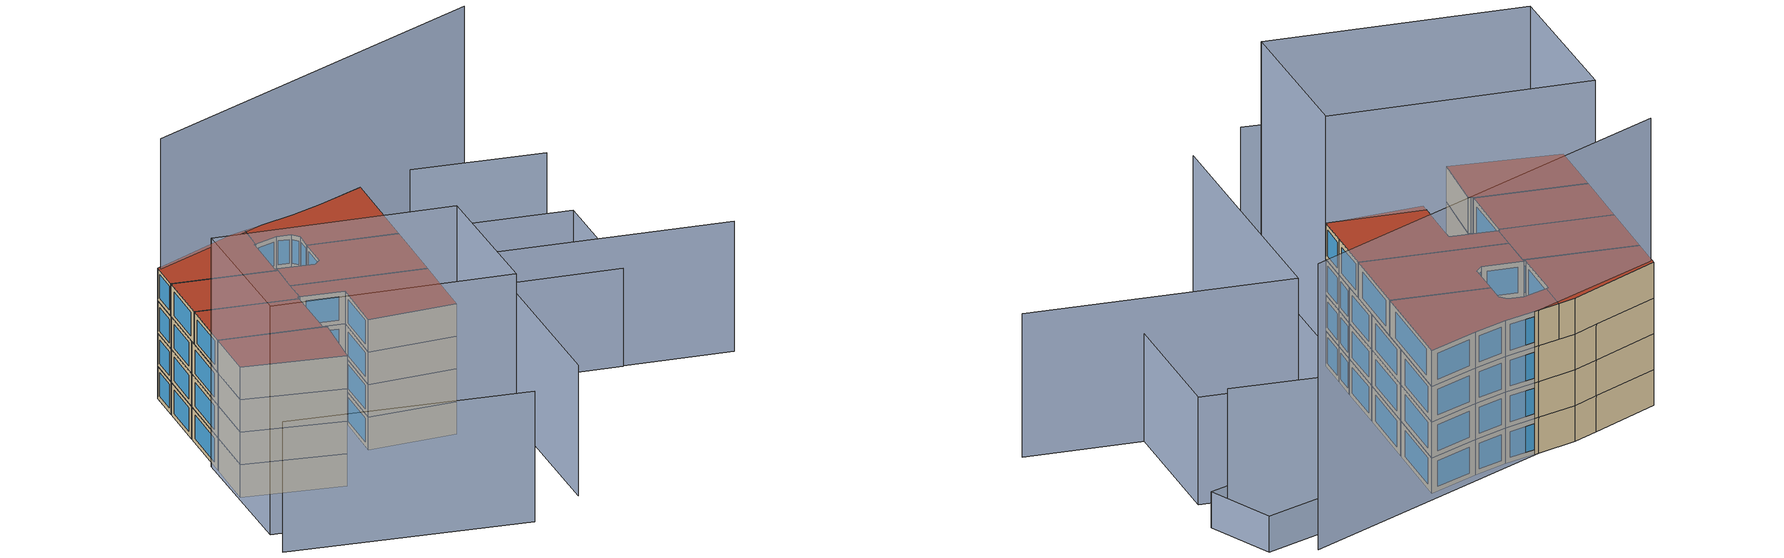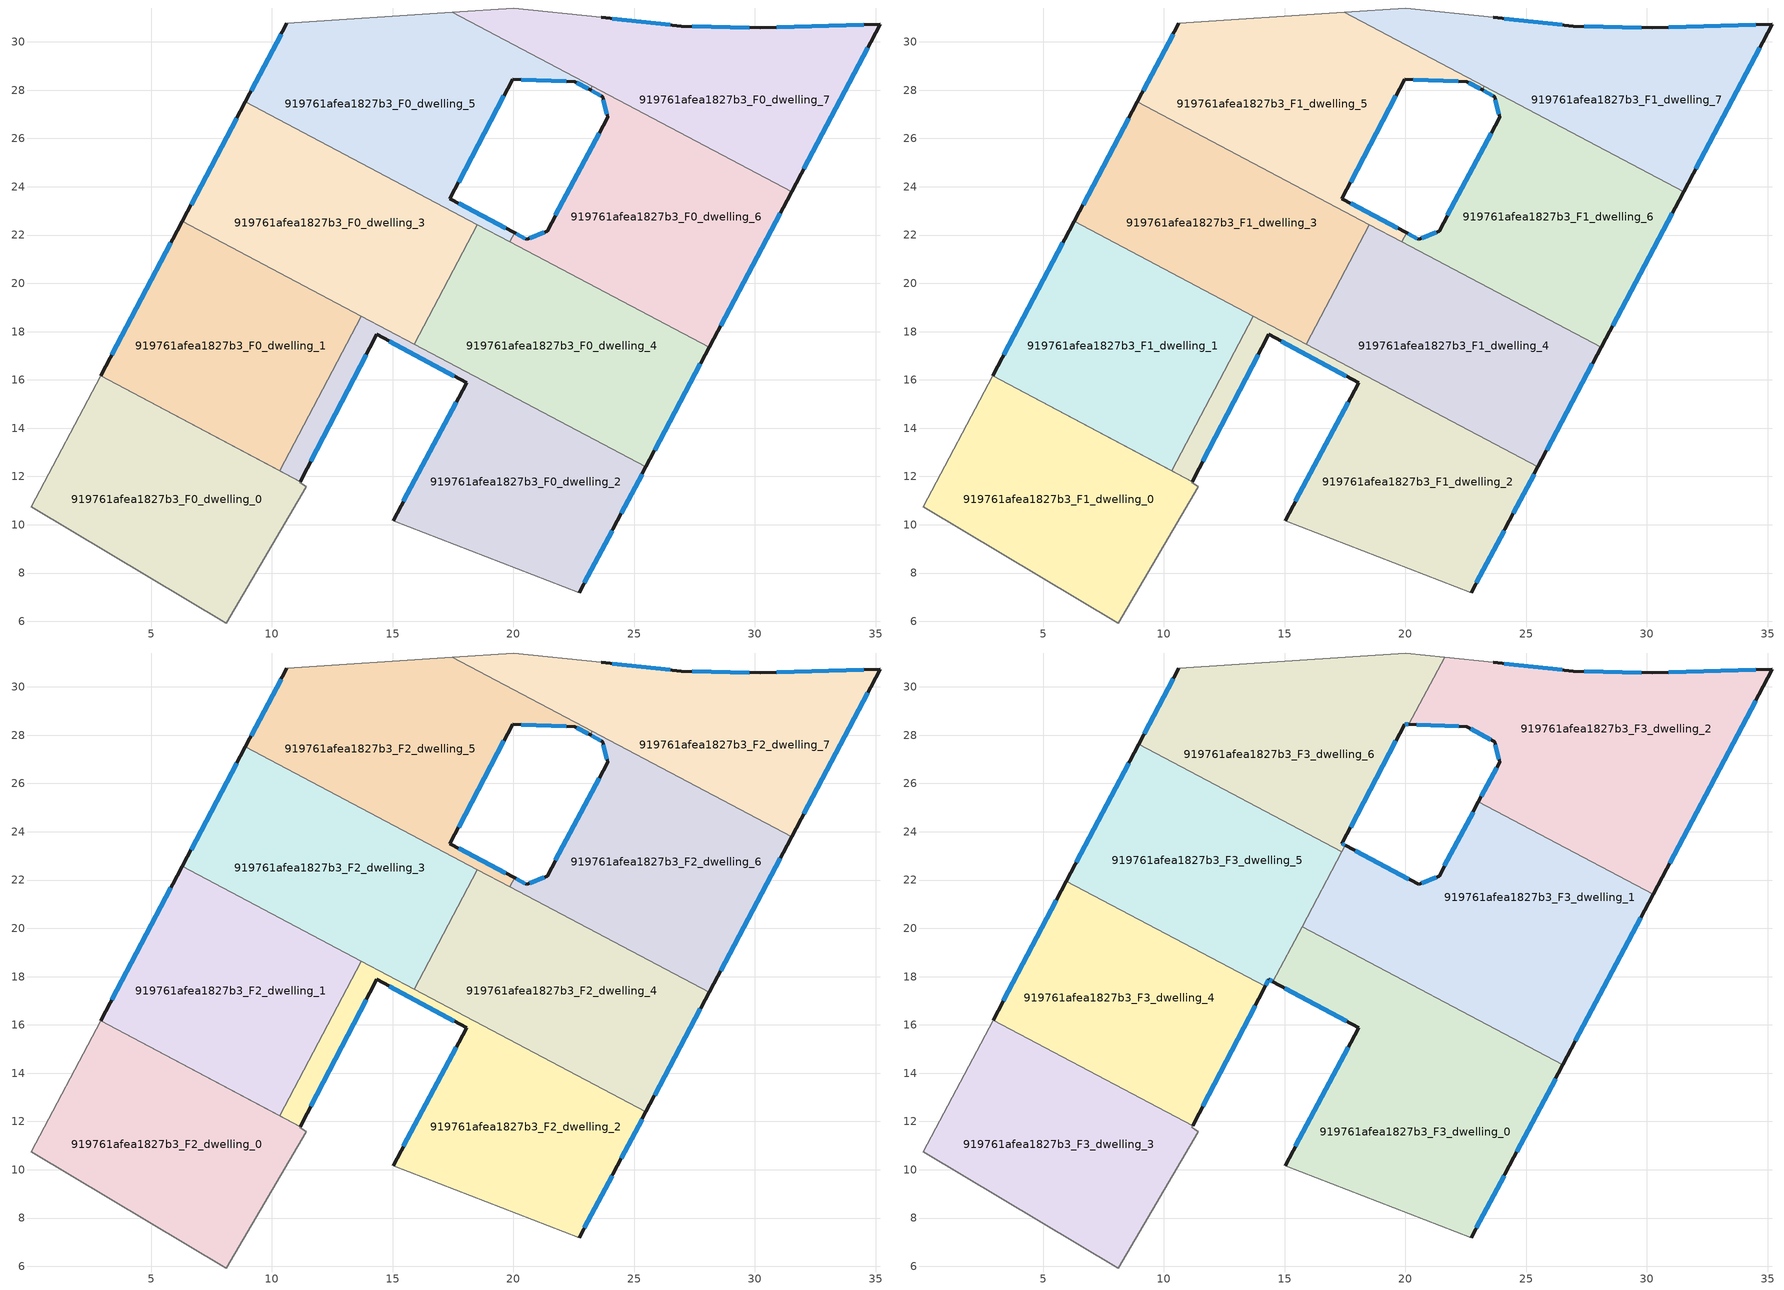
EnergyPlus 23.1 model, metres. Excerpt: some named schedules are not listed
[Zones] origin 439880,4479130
919761afea1827b3_F0_dwelling_0
 floor ground (EU_floor_Construction): 11.16,11.79 11.15,11.76 11.43,11.57 8.11,5.93 0.03,10.74 2.9,16.16 z0
 wall adiabatic (EU_wall_Construction): 2.9,16.16 0.03,10.74 8.11,5.93 11.43,11.57 11.15,11.76 11.16,11.79 2.9,16.16 z0:3
919761afea1827b3_F0_dwelling_1
 floor ground (EU_floor_Construction): 13.7,18.64 10.31,12.24 2.9,16.16 6.28,22.57 z0
 wall outside (EU_wall_Construction): 6.28,22.57 2.9,16.16 z0:3
 wall to 919761afea1827b3_F0_dwelling_2 (EU_wall_Construction): 10.31,12.24 13.7,18.64 z0:3
 wall adiabatic (EU_wall_Construction): 2.9,16.16 10.31,12.24 z0:3
 wall to 919761afea1827b3_F0_dwelling_3 (EU_wall_Construction): 13.7,18.64 6.28,22.57 z0:3
 window (EU_Window_Construction): 5.81,21.68 3.37,17.05 z0.42:2.58
919761afea1827b3_F0_dwelling_2
 floor ground (EU_floor_Construction): 25.49,12.4 24.3,10.17 22.72,7.19 15.02,10.17 18.06,15.88 14.34,17.88 11.16,11.79 10.31,12.24 13.7,18.64 z0
 wall outside (EU_wall_Construction): 11.16,11.79 14.34,17.88 18.06,15.88 15.02,10.17 / 22.72,7.19 24.3,10.17 25.49,12.4 z0:3
 wall adiabatic (EU_wall_Construction): 10.31,12.24 11.16,11.79 / 15.02,10.17 22.72,7.19 z0:3
 wall to 919761afea1827b3_F0_dwelling_4 (EU_wall_Construction): 25.49,12.4 15.89,17.49 z0:3
 wall to 919761afea1827b3_F0_dwelling_3 (EU_wall_Construction): 15.89,17.49 13.7,18.64 z0:3
 window (EU_Window_Construction): 11.61,12.63 13.9,17.04 / 24.47,10.48 25.32,12.09 / 22.94,7.6 24.09,9.75 / 17.64,15.08 15.44,10.96 / 14.86,17.6 17.54,16.15 z0.42:2.58
919761afea1827b3_F0_dwelling_3
 floor ground (EU_floor_Construction): 18.5,22.43 15.89,17.49 6.28,22.57 8.9,27.51 z0
 wall outside (EU_wall_Construction): 8.9,27.51 6.28,22.57 z0:3
 wall to 919761afea1827b3_F0_dwelling_4 (EU_wall_Construction): 15.89,17.49 18.5,22.43 z0:3
 wall to 919761afea1827b3_F0_dwelling_5 (EU_wall_Construction): 18.5,22.43 8.9,27.51 z0:3
 window (EU_Window_Construction): 8.53,26.83 6.65,23.25 z0.42:2.58
919761afea1827b3_F0_dwelling_4
 floor ground (EU_floor_Construction): 28.11,17.34 25.49,12.4 15.89,17.49 18.5,22.43 z0
 wall outside (EU_wall_Construction): 25.49,12.4 28.11,17.34 z0:3
 wall to 919761afea1827b3_F0_dwelling_6 (EU_wall_Construction): 28.11,17.34 19.85,21.72 z0:3
 wall to 919761afea1827b3_F0_dwelling_5 (EU_wall_Construction): 19.85,21.71 18.5,22.43 z0:3
 window (EU_Window_Construction): 25.85,13.09 27.74,16.66 z0.42:2.58
919761afea1827b3_F0_dwelling_5
 floor ground (EU_floor_Construction): 22.53,28.35 19.97,28.45 17.37,23.51 20.05,22.09 19.85,21.71 8.9,27.51 10.62,30.77 17.47,31.23 23.26,28.16 23.18,28.01 z0
 wall outside (EU_wall_Construction): 23.18,28.01 22.53,28.35 / 20.05,22.09 17.37,23.51 19.97,28.45 22.53,28.35 / 10.62,30.77 8.9,27.51 z0:3
 wall adiabatic (EU_wall_Construction): 17.47,31.23 10.62,30.77 z0:3
 wall to 919761afea1827b3_F0_dwelling_6 (EU_wall_Construction): 23.18,28.01 23.26,28.16 / 19.85,21.71 20.05,22.09 z0:3
 wall to 919761afea1827b3_F0_dwelling_7 (EU_wall_Construction): 23.26,28.16 17.47,31.23 z0:3
 window (EU_Window_Construction): 23.09,28.05 22.62,28.3 / 20.32,28.44 22.18,28.36 / 17.73,24.19 19.61,27.76 / 19.67,22.29 17.74,23.31 / 10.38,30.32 9.14,27.96 z0.42:2.58
919761afea1827b3_F0_dwelling_6
 floor ground (EU_floor_Construction): 31.52,23.79 28.11,17.34 19.85,21.71 20.05,22.09 20.56,21.82 21.39,22.17 23.9,26.88 23.69,27.73 23.18,28.01 23.26,28.16 z0
 wall outside (EU_wall_Construction): 23.69,27.73 23.9,26.88 21.39,22.17 20.56,21.82 20.05,22.09 / 23.69,27.73 23.18,28.01 / 28.11,17.34 31.52,23.79 z0:3
 wall to 919761afea1827b3_F0_dwelling_7 (EU_wall_Construction): 31.52,23.79 23.26,28.16 z0:3
 window (EU_Window_Construction): 20.49,21.85 20.12,22.05 / 21.28,22.12 20.67,21.87 / 23.55,26.22 21.74,22.82 / 23.72,27.61 23.87,26.99 / 23.62,27.77 23.25,27.97 / 28.58,18.24 31.04,22.9 z0.42:2.58
919761afea1827b3_F0_dwelling_7
 floor ground (EU_floor_Construction): 35.19,30.72 31.52,23.79 17.47,31.23 20.02,31.4 23.64,31.02 26.95,30.65 30.23,30.58 z0
 wall outside (EU_wall_Construction): 31.52,23.79 35.19,30.72 30.23,30.58 26.95,30.65 23.64,31.02 z0:3
 wall adiabatic (EU_wall_Construction): 23.64,31.02 20.02,31.4 17.47,31.23 z0:3
 window (EU_Window_Construction): 34.5,30.7 30.91,30.6 / 32.03,24.75 34.68,29.76 / 26.49,30.7 24.1,30.97 / 29.77,30.59 27.41,30.64 z0.42:2.58
919761afea1827b3_F1_dwelling_0
 floor to 919761afea1827b3_F0_dwelling_0 (EU_floor_Construction): 11.16,11.79 11.15,11.76 11.43,11.57 8.11,5.93 0.03,10.74 2.9,16.16 z3
 wall adiabatic (EU_wall_Construction): 2.9,16.16 0.03,10.74 8.11,5.93 11.43,11.57 11.15,11.76 11.16,11.79 2.9,16.16 z3:6
919761afea1827b3_F1_dwelling_1
 floor to 919761afea1827b3_F0_dwelling_1 (EU_floor_Construction): 13.7,18.64 10.31,12.24 2.9,16.16 6.28,22.57 z3
 wall outside (EU_wall_Construction): 6.28,22.57 2.9,16.16 z3:6
 wall to 919761afea1827b3_F1_dwelling_2 (EU_wall_Construction): 10.31,12.24 13.7,18.64 z3:6
 wall adiabatic (EU_wall_Construction): 2.9,16.16 10.31,12.24 z3:6
 wall to 919761afea1827b3_F1_dwelling_3 (EU_wall_Construction): 13.7,18.64 6.28,22.57 z3:6
 window (EU_Window_Construction): 5.81,21.68 3.37,17.05 z3.42:5.58
919761afea1827b3_F1_dwelling_2
 floor to 919761afea1827b3_F0_dwelling_2 (EU_floor_Construction): 25.49,12.4 24.3,10.17 22.72,7.19 15.02,10.17 18.06,15.88 14.34,17.88 11.16,11.79 10.31,12.24 13.7,18.64 z3
 wall outside (EU_wall_Construction): 11.16,11.79 14.34,17.88 18.06,15.88 15.02,10.17 / 22.72,7.19 24.3,10.17 25.49,12.4 z3:6
 wall adiabatic (EU_wall_Construction): 10.31,12.24 11.16,11.79 / 15.02,10.17 22.72,7.19 z3:6
 wall to 919761afea1827b3_F1_dwelling_4 (EU_wall_Construction): 25.49,12.4 15.89,17.49 z3:6
 wall to 919761afea1827b3_F1_dwelling_3 (EU_wall_Construction): 15.89,17.49 13.7,18.64 z3:6
 window (EU_Window_Construction): 11.61,12.63 13.9,17.04 / 24.47,10.48 25.32,12.09 / 22.94,7.6 24.09,9.75 / 17.64,15.08 15.44,10.96 / 14.86,17.6 17.54,16.15 z3.42:5.58
919761afea1827b3_F1_dwelling_3
 floor to 919761afea1827b3_F0_dwelling_3 (EU_floor_Construction): 18.5,22.43 15.89,17.49 6.28,22.57 8.9,27.51 z3
 wall outside (EU_wall_Construction): 8.9,27.51 6.28,22.57 z3:6
 wall to 919761afea1827b3_F1_dwelling_4 (EU_wall_Construction): 15.89,17.49 18.5,22.43 z3:6
 wall to 919761afea1827b3_F1_dwelling_5 (EU_wall_Construction): 18.5,22.43 8.9,27.51 z3:6
 window (EU_Window_Construction): 8.53,26.83 6.65,23.25 z3.42:5.58
919761afea1827b3_F1_dwelling_4
 floor to 919761afea1827b3_F0_dwelling_4 (EU_floor_Construction): 28.11,17.34 25.49,12.4 15.89,17.49 18.5,22.43 z3
 wall outside (EU_wall_Construction): 25.49,12.4 28.11,17.34 z3:6
 wall to 919761afea1827b3_F1_dwelling_6 (EU_wall_Construction): 28.11,17.34 19.85,21.72 z3:6
 wall to 919761afea1827b3_F1_dwelling_5 (EU_wall_Construction): 19.85,21.71 18.5,22.43 z3:6
 window (EU_Window_Construction): 25.85,13.09 27.74,16.66 z3.42:5.58
919761afea1827b3_F1_dwelling_5
 floor to 919761afea1827b3_F0_dwelling_5 (EU_floor_Construction): 22.53,28.35 19.97,28.45 17.37,23.51 20.05,22.09 19.85,21.71 8.9,27.51 10.62,30.77 17.47,31.23 23.26,28.16 23.18,28.01 z3
 wall outside (EU_wall_Construction): 23.18,28.01 22.53,28.35 / 20.05,22.09 17.37,23.51 19.97,28.45 22.53,28.35 / 10.62,30.77 8.9,27.51 z3:6
 wall adiabatic (EU_wall_Construction): 17.47,31.23 10.62,30.77 z3:6
 wall to 919761afea1827b3_F1_dwelling_6 (EU_wall_Construction): 23.18,28.01 23.26,28.16 / 19.85,21.71 20.05,22.09 z3:6
 wall to 919761afea1827b3_F1_dwelling_7 (EU_wall_Construction): 23.26,28.16 17.47,31.23 z3:6
 window (EU_Window_Construction): 23.09,28.05 22.62,28.3 / 20.32,28.44 22.18,28.36 / 17.73,24.19 19.61,27.76 / 19.67,22.29 17.74,23.31 / 10.38,30.32 9.14,27.96 z3.42:5.58
919761afea1827b3_F1_dwelling_6
 floor to 919761afea1827b3_F0_dwelling_6 (EU_floor_Construction): 31.52,23.79 28.11,17.34 19.85,21.71 20.05,22.09 20.56,21.82 21.39,22.17 23.9,26.88 23.69,27.73 23.18,28.01 23.26,28.16 z3
 wall outside (EU_wall_Construction): 23.69,27.73 23.9,26.88 21.39,22.17 20.56,21.82 20.05,22.09 / 23.69,27.73 23.18,28.01 / 28.11,17.34 31.52,23.79 z3:6
 wall to 919761afea1827b3_F1_dwelling_7 (EU_wall_Construction): 31.52,23.79 23.26,28.16 z3:6
 window (EU_Window_Construction): 20.49,21.85 20.12,22.05 / 21.28,22.12 20.67,21.87 / 23.55,26.22 21.74,22.82 / 23.72,27.61 23.87,26.99 / 23.62,27.77 23.25,27.97 / 28.58,18.24 31.04,22.9 z3.42:5.58
919761afea1827b3_F1_dwelling_7
 floor to 919761afea1827b3_F0_dwelling_7 (EU_floor_Construction): 35.19,30.72 31.52,23.79 17.47,31.23 20.02,31.4 23.64,31.02 26.95,30.65 30.23,30.58 z3
 wall outside (EU_wall_Construction): 31.52,23.79 35.19,30.72 30.23,30.58 26.95,30.65 23.64,31.02 z3:6
 wall adiabatic (EU_wall_Construction): 23.64,31.02 20.02,31.4 17.47,31.23 z3:6
 window (EU_Window_Construction): 34.5,30.7 30.91,30.6 / 32.03,24.75 34.68,29.76 / 26.49,30.7 24.1,30.97 / 29.77,30.59 27.41,30.64 z3.42:5.58
919761afea1827b3_F2_dwelling_0
 floor to 919761afea1827b3_F1_dwelling_0 (EU_floor_Construction): 11.16,11.79 11.15,11.76 11.43,11.57 8.11,5.93 0.03,10.74 2.9,16.16 z6
 wall adiabatic (EU_wall_Construction): 2.9,16.16 0.03,10.74 8.11,5.93 11.43,11.57 11.15,11.76 11.16,11.79 2.9,16.16 z6:9
919761afea1827b3_F2_dwelling_1
 floor to 919761afea1827b3_F1_dwelling_1 (EU_floor_Construction): 13.7,18.64 10.31,12.24 2.9,16.16 6.28,22.57 z6
 wall outside (EU_wall_Construction): 6.28,22.57 2.9,16.16 z6:9
 wall to 919761afea1827b3_F2_dwelling_2 (EU_wall_Construction): 10.31,12.24 13.7,18.64 z6:9
 wall adiabatic (EU_wall_Construction): 2.9,16.16 10.31,12.24 z6:9
 wall to 919761afea1827b3_F2_dwelling_3 (EU_wall_Construction): 13.7,18.64 6.28,22.57 z6:9
 window (EU_Window_Construction): 5.81,21.68 3.37,17.05 z6.42:8.58
919761afea1827b3_F2_dwelling_2
 floor to 919761afea1827b3_F1_dwelling_2 (EU_floor_Construction): 25.49,12.4 24.3,10.17 22.72,7.19 15.02,10.17 18.06,15.88 14.34,17.88 11.16,11.79 10.31,12.24 13.7,18.64 z6
 wall outside (EU_wall_Construction): 11.16,11.79 14.34,17.88 18.06,15.88 15.02,10.17 / 22.72,7.19 24.3,10.17 25.49,12.4 z6:9
 wall adiabatic (EU_wall_Construction): 10.31,12.24 11.16,11.79 / 15.02,10.17 22.72,7.19 z6:9
 wall to 919761afea1827b3_F2_dwelling_4 (EU_wall_Construction): 25.49,12.4 15.89,17.49 z6:9
 wall to 919761afea1827b3_F2_dwelling_3 (EU_wall_Construction): 15.89,17.49 13.7,18.64 z6:9
 window (EU_Window_Construction): 11.61,12.63 13.9,17.04 / 24.47,10.48 25.32,12.09 / 22.94,7.6 24.09,9.75 / 17.64,15.08 15.44,10.96 / 14.86,17.6 17.54,16.15 z6.42:8.58
919761afea1827b3_F2_dwelling_3
 floor to 919761afea1827b3_F1_dwelling_3 (EU_floor_Construction): 18.5,22.43 15.89,17.49 6.28,22.57 8.9,27.51 z6
 wall outside (EU_wall_Construction): 8.9,27.51 6.28,22.57 z6:9
 wall to 919761afea1827b3_F2_dwelling_4 (EU_wall_Construction): 15.89,17.49 18.5,22.43 z6:9
 wall to 919761afea1827b3_F2_dwelling_5 (EU_wall_Construction): 18.5,22.43 8.9,27.51 z6:9
 window (EU_Window_Construction): 8.53,26.83 6.65,23.25 z6.42:8.58
919761afea1827b3_F2_dwelling_4
 floor to 919761afea1827b3_F1_dwelling_4 (EU_floor_Construction): 28.11,17.34 25.49,12.4 15.89,17.49 18.5,22.43 z6
 wall outside (EU_wall_Construction): 25.49,12.4 28.11,17.34 z6:9
 wall to 919761afea1827b3_F2_dwelling_6 (EU_wall_Construction): 28.11,17.34 19.85,21.72 z6:9
 wall to 919761afea1827b3_F2_dwelling_5 (EU_wall_Construction): 19.85,21.71 18.5,22.43 z6:9
 window (EU_Window_Construction): 25.85,13.09 27.74,16.66 z6.42:8.58
919761afea1827b3_F2_dwelling_5
 floor to 919761afea1827b3_F1_dwelling_5 (EU_floor_Construction): 22.53,28.35 19.97,28.45 17.37,23.51 20.05,22.09 19.85,21.71 8.9,27.51 10.62,30.77 17.47,31.23 23.26,28.16 23.18,28.01 z6
 wall outside (EU_wall_Construction): 23.18,28.01 22.53,28.35 / 20.05,22.09 17.37,23.51 19.97,28.45 22.53,28.35 / 10.62,30.77 8.9,27.51 z6:9
 wall adiabatic (EU_wall_Construction): 17.47,31.23 10.62,30.77 z6:9
 wall to 919761afea1827b3_F2_dwelling_6 (EU_wall_Construction): 23.18,28.01 23.26,28.16 / 19.85,21.71 20.05,22.09 z6:9
 wall to 919761afea1827b3_F2_dwelling_7 (EU_wall_Construction): 23.26,28.16 17.47,31.23 z6:9
 window (EU_Window_Construction): 23.09,28.05 22.62,28.3 / 20.32,28.44 22.18,28.36 / 17.73,24.19 19.61,27.76 / 19.67,22.29 17.74,23.31 / 10.38,30.32 9.14,27.96 z6.42:8.58
919761afea1827b3_F2_dwelling_6
 floor to 919761afea1827b3_F1_dwelling_6 (EU_floor_Construction): 31.52,23.79 28.11,17.34 19.85,21.71 20.05,22.09 20.56,21.82 21.39,22.17 23.9,26.88 23.69,27.73 23.18,28.01 23.26,28.16 z6
 wall outside (EU_wall_Construction): 23.69,27.73 23.9,26.88 21.39,22.17 20.56,21.82 20.05,22.09 / 23.69,27.73 23.18,28.01 / 28.11,17.34 31.52,23.79 z6:9
 wall to 919761afea1827b3_F2_dwelling_7 (EU_wall_Construction): 31.52,23.79 23.26,28.16 z6:9
 window (EU_Window_Construction): 20.49,21.85 20.12,22.05 / 21.28,22.12 20.67,21.87 / 23.55,26.22 21.74,22.82 / 23.72,27.61 23.87,26.99 / 23.62,27.77 23.25,27.97 / 28.58,18.24 31.04,22.9 z6.42:8.58
919761afea1827b3_F2_dwelling_7
 floor to 919761afea1827b3_F1_dwelling_7 (EU_floor_Construction): 35.19,30.72 31.52,23.79 17.47,31.23 20.02,31.4 23.64,31.02 26.95,30.65 30.23,30.58 z6
 wall outside (EU_wall_Construction): 31.52,23.79 35.19,30.72 30.23,30.58 26.95,30.65 23.64,31.02 z6:9
 wall adiabatic (EU_wall_Construction): 23.64,31.02 20.02,31.4 17.47,31.23 z6:9
 window (EU_Window_Construction): 34.5,30.7 30.91,30.6 / 32.03,24.75 34.68,29.76 / 26.49,30.7 24.1,30.97 / 29.77,30.59 27.41,30.64 z6.42:8.58
919761afea1827b3_F3_dwelling_0
 floor to 919761afea1827b3_F2_dwelling_2 (EU_floor_Construction): 25.49,12.4 24.3,10.17 22.72,7.19 15.02,10.17 18.06,15.88 14.51,17.79 14.68,18.12 z9
 floor to 919761afea1827b3_F2_dwelling_3 (EU_floor_Construction): 16.92,19.44 15.89,17.49 14.68,18.12 15.72,20.07 z9
 floor to 919761afea1827b3_F2_dwelling_4 (EU_floor_Construction): 26.52,14.36 25.49,12.4 15.89,17.49 16.92,19.44 z9
 wall outside (EU_wall_Construction): 14.51,17.79 18.06,15.88 15.02,10.17 / 22.72,7.19 24.3,10.17 26.52,14.36 z9:12
 wall to 919761afea1827b3_F3_dwelling_1 (EU_wall_Construction): 26.52,14.36 15.72,20.08 z9:12
 wall adiabatic (EU_wall_Construction): 15.02,10.17 22.72,7.19 z9:12
 wall to 919761afea1827b3_F3_dwelling_5 (EU_wall_Construction): 15.72,20.08 14.51,17.79 z9:12
 window (EU_Window_Construction): 17.64,15.08 15.44,10.96 / 15,17.53 17.57,16.14 / 24.61,10.75 26.22,13.77 / 22.94,7.6 24.09,9.75 z9.42:11.58
 roof outside (EU_roof_Construction): 24.3,10.17 26.52,14.36 15.72,20.08 14.51,17.79 18.06,15.88 15.02,10.17 22.72,7.19 z12
919761afea1827b3_F3_dwelling_1
 floor to 919761afea1827b3_F2_dwelling_6 (EU_floor_Construction): 30.26,21.41 28.11,17.35 19.85,21.71 20.05,22.09 20.56,21.82 21.39,22.17 23.03,25.24 z9
 floor to 919761afea1827b3_F2_dwelling_4 (EU_floor_Construction): 28.11,17.35 26.52,14.36 16.92,19.44 18.5,22.43 z9
 floor to 919761afea1827b3_F2_dwelling_3 (EU_floor_Construction): 18.5,22.43 16.92,19.44 15.72,20.07 17.3,23.06 z9
 floor to 919761afea1827b3_F2_dwelling_5 (EU_floor_Construction): 20.05,22.09 19.85,21.72 17.3,23.06 17.5,23.44 z9
 wall outside (EU_wall_Construction): 23.03,25.24 21.39,22.17 20.56,21.82 17.5,23.44 / 26.52,14.36 30.26,21.41 z9:12
 wall to 919761afea1827b3_F3_dwelling_2 (EU_wall_Construction): 30.26,21.41 23.03,25.24 z9:12
 wall to 919761afea1827b3_F3_dwelling_6 (EU_wall_Construction): 17.5,23.44 17.35,23.17 z9:12
 wall to 919761afea1827b3_F3_dwelling_5 (EU_wall_Construction): 17.35,23.17 15.72,20.07 z9:12
 window (EU_Window_Construction): 20.13,22.04 17.92,23.21 / 21.28,22.12 20.67,21.87 / 22.8,24.81 21.62,22.59 / 27.04,15.33 29.74,20.43 z9.42:11.58
 roof outside (EU_roof_Construction): 26.52,14.36 30.26,21.41 23.03,25.24 21.39,22.17 20.56,21.82 17.5,23.44 15.72,20.08 z12
919761afea1827b3_F3_dwelling_2
 floor to 919761afea1827b3_F2_dwelling_7 (EU_floor_Construction): 35.19,30.72 31.52,23.79 20.71,29.51 21.62,31.23 23.64,31.02 26.95,30.65 30.23,30.58 z9
 floor to 919761afea1827b3_F2_dwelling_6 (EU_floor_Construction): 31.52,23.79 30.26,21.41 23.03,25.24 23.9,26.88 23.69,27.73 23.18,28.01 23.26,28.16 z9
 floor to 919761afea1827b3_F2_dwelling_5 (EU_floor_Construction): 23.26,28.16 23.18,28.01 22.53,28.35 20.15,28.44 20.71,29.51 z9
 wall outside (EU_wall_Construction): 30.26,21.41 35.19,30.72 30.23,30.58 26.95,30.65 23.64,31.02 / 20.15,28.44 22.53,28.35 23.69,27.73 23.9,26.88 23.03,25.24 z9:12
 wall to 919761afea1827b3_F3_dwelling_6 (EU_wall_Construction): 21.62,31.23 20.15,28.44 z9:12
 wall adiabatic (EU_wall_Construction): 23.64,31.02 21.62,31.23 z9:12
 window (EU_Window_Construction): 30.94,22.7 34.5,29.43 / 23.78,26.65 23.15,25.46 / 23.72,27.61 23.87,26.99 / 22.7,28.26 23.53,27.82 / 20.48,28.43 22.2,28.36 / 26.49,30.7 24.1,30.97 / 29.77,30.59 27.41,30.64 / 34.5,30.7 30.91,30.6 z9.42:11.58
 roof outside (EU_roof_Construction): 30.26,21.41 35.19,30.72 30.23,30.58 26.95,30.65 23.64,31.02 21.62,31.23 20.15,28.44 22.53,28.35 23.69,27.73 23.9,26.88 23.03,25.24 z12
919761afea1827b3_F3_dwelling_3
 floor to 919761afea1827b3_F2_dwelling_0 (EU_floor_Construction): 11.16,11.79 11.15,11.76 11.27,11.67 11.43,11.57 8.11,5.93 0.03,10.74 2.9,16.16 z9
 floor to 919761afea1827b3_F2_dwelling_1 (EU_floor_Construction): 10.33,12.28 10.31,12.24 2.9,16.16 2.92,16.2 z9
 floor to 919761afea1827b3_F2_dwelling_2 (EU_floor_Construction): 11.18,11.83 11.16,11.79 10.31,12.24 10.33,12.28 z9
 wall to 919761afea1827b3_F3_dwelling_4 (EU_wall_Construction): 11.18,11.83 2.92,16.2 z9:12
 wall adiabatic (EU_wall_Construction): 2.92,16.2 0.03,10.74 8.11,5.93 11.43,11.57 11.27,11.67 11.15,11.76 11.18,11.83 z9:12
 roof outside (EU_roof_Construction): 8.11,5.93 11.43,11.57 11.27,11.67 11.15,11.76 11.18,11.83 2.92,16.2 0.03,10.74 z12
919761afea1827b3_F3_dwelling_4
 floor to 919761afea1827b3_F2_dwelling_1 (EU_floor_Construction): 13.38,18.03 10.33,12.28 2.92,16.2 5.96,21.96 z9
 floor to 919761afea1827b3_F2_dwelling_2 (EU_floor_Construction): 14.2,17.6 11.18,11.83 10.33,12.28 13.38,18.03 z9
 wall outside (EU_wall_Construction): 11.18,11.83 14.2,17.6 / 5.96,21.96 2.92,16.2 z9:12
 wall to 919761afea1827b3_F3_dwelling_5 (EU_wall_Construction): 14.2,17.6 5.96,21.96 z9:12
 window (EU_Window_Construction): 11.6,12.63 13.78,16.8 / 5.54,21.16 3.34,17 z9.42:11.58
 roof outside (EU_roof_Construction): 11.18,11.83 14.2,17.6 5.96,21.96 2.92,16.2 z12
919761afea1827b3_F3_dwelling_5
 floor to 919761afea1827b3_F2_dwelling_3 (EU_floor_Construction): 17.3,23.06 14.68,18.12 6.28,22.57 8.9,27.51 z9
 floor to 919761afea1827b3_F2_dwelling_1 (EU_floor_Construction): 13.7,18.64 13.38,18.03 5.96,21.96 6.28,22.57 z9
 floor to 919761afea1827b3_F2_dwelling_5 (EU_floor_Construction): 17.35,23.17 17.3,23.06 8.9,27.51 8.95,27.62 z9
 floor to 919761afea1827b3_F2_dwelling_2 (EU_floor_Construction): 14.68,18.12 14.51,17.79 14.34,17.88 14.2,17.6 13.38,18.03 13.7,18.64 z9
 wall outside (EU_wall_Construction): 8.95,27.62 5.96,21.96 / 14.2,17.6 14.34,17.88 14.51,17.79 z9:12
 wall to 919761afea1827b3_F3_dwelling_6 (EU_wall_Construction): 17.35,23.17 8.95,27.62 z9:12
 window (EU_Window_Construction): 8.54,26.83 6.38,22.74 / 14.37,17.87 14.49,17.81 / 14.22,17.64 14.32,17.84 z9.42:11.58
 roof outside (EU_roof_Construction): 14.51,17.79 17.35,23.17 8.95,27.62 5.96,21.96 14.2,17.6 14.34,17.88 z12
919761afea1827b3_F3_dwelling_6
 floor to 919761afea1827b3_F2_dwelling_5 (EU_floor_Construction): 20.71,29.51 20.15,28.44 19.97,28.45 17.37,23.51 17.5,23.44 17.35,23.17 8.95,27.62 10.62,30.77 17.47,31.23 z9
 floor to 919761afea1827b3_F2_dwelling_7 (EU_floor_Construction): 21.62,31.23 20.71,29.51 17.47,31.23 20.02,31.4 z9
 wall outside (EU_wall_Construction): 17.5,23.44 17.37,23.51 19.97,28.45 20.15,28.44 / 10.62,30.77 8.95,27.62 z9:12
 wall adiabatic (EU_wall_Construction): 21.62,31.23 20.02,31.4 10.62,30.77 z9:12
 window (EU_Window_Construction): 17.48,23.45 17.38,23.5 / 10.38,30.33 9.18,28.05 / 19.99,28.45 20.12,28.44 / 17.73,24.19 19.61,27.76 z9.42:11.58
 roof outside (EU_roof_Construction): 17.5,23.44 17.37,23.51 19.97,28.45 20.15,28.44 21.62,31.23 20.02,31.4 10.62,30.77 8.95,27.62 17.35,23.17 z12
shading: 20.24,-9.53 32.03,13.24 / 32.03,13.24 52.01,2.91 / 51.59,24.65 40.92,30.39 / -5.98,-0.09 13.65,-10.8 z0:12; 22.72,7.19 15.61,-6.72 / 15.61,-6.72 -3.97,3.3 / -3.97,3.3 3.15,17.2 / 3.15,17.2 22.72,7.19 z0:21; 49.31,19.28 43.15,7.39 / 43.15,7.39 31.99,13.17 / 31.99,13.17 38.15,25.06 / 38.15,25.06 49.31,19.28 z0:9; 51.9,23.17 37.74,23.87 / 37.74,23.87 38.07,30.45 / 38.07,30.45 52.22,29.76 / 52.22,29.76 51.9,23.17 z0:3; 49.29,32.16 10.63,30.44 z0:24
[Building]
EU S2 Campaign: North Axis=0; Terrain=City; Solar Distribution=FullExterior
[Site:Location]
Madrid: Latitude=40.5; Longitude=-3.5; Time Zone=1; Elevation=609
[SizingPeriod:WeatherFileDays]
AnnualSizingPeriod: Begin Month=1; Begin Day of Month=1; End Month=12; End Day of Month=31; Day of Week for Start Day=Monday; Use Weather File Daylight Saving Period=No; Use Weather File Rain and Snow Indicators=No
[MATERIAL]
EU_InternalMass_Material: Roughness=MediumRough; Thickness=0.1; Conductivity=1; Density=1800; Specific Heat=900; Thermal Absorptance=0.9; Solar Absorptance=0.7; Visible Absorptance=0.7
[MATERIAL:NOMASS] Roughness=MediumRough; Thermal Absorptance=0.9; Solar Absorptance=0.7; Visible Absorptance=0.7
Name | Thermal Resistance
EU_wall_NoMass | 1.60022
EU_roof_NoMass | 1.57597
EU_floor_NoMass | 0.470652
[WINDOWMATERIAL:SIMPLEGLAZINGSYSTEM]
EU_Window_SimpleGlazing: UFactor=3.28802; Solar Heat Gain Coefficient=0.85; Visible Transmittance=0.85
[CONSTRUCTION]
EU_wall_Construction: EU_wall_NoMass
EU_roof_Construction: EU_roof_NoMass
EU_floor_Construction: EU_floor_NoMass
EU_InternalMass_Construction: EU_InternalMass_Material
EU_Window_Construction: EU_Window_SimpleGlazing
[ZONE] Type=1; Multiplier=1; Ceiling Height=autocalculate; Floor Area=autocalculate; Part of Total Floor Area=Yes
Name | Volume
919761afea1827b3_F0_dwelling_0; 919761afea1827b3_F1_dwelling_0; 919761afea1827b3_F2_dwelling_0 | 182.312
919761afea1827b3_F3_dwelling_0 | 242.714
919761afea1827b3_F0_dwelling_1; 919761afea1827b3_F1_dwelling_1; 919761afea1827b3_F2_dwelling_1 | 182.326
919761afea1827b3_F3_dwelling_1 | 242.719
919761afea1827b3_F0_dwelling_2; 919761afea1827b3_F1_dwelling_2; 919761afea1827b3_F2_dwelling_2 | 182.335
919761afea1827b3_F3_dwelling_2 | 242.706
919761afea1827b3_F0_dwelling_3; 919761afea1827b3_F1_dwelling_3; 919761afea1827b3_F2_dwelling_3 | 182.336
919761afea1827b3_F3_dwelling_3 | 183.518
919761afea1827b3_F0_dwelling_4; 919761afea1827b3_F1_dwelling_4; 919761afea1827b3_F2_dwelling_4 | 182.361
919761afea1827b3_F3_dwelling_4 | 182.34
919761afea1827b3_F0_dwelling_5; 919761afea1827b3_F1_dwelling_5; 919761afea1827b3_F2_dwelling_5; 919761afea1827b3_F3_dwelling_6 | 182.327
919761afea1827b3_F3_dwelling_5 | 182.308
919761afea1827b3_F0_dwelling_6; 919761afea1827b3_F1_dwelling_6; 919761afea1827b3_F2_dwelling_6 | 182.33
919761afea1827b3_F0_dwelling_7; 919761afea1827b3_F1_dwelling_7; 919761afea1827b3_F2_dwelling_7 | 182.325
[INTERNALMASS] Construction=EU_InternalMass_Construction
Name | Zone or ZoneList | Surface Area
919761afea1827b3_F0_dwelling_0_EU_InternalMass | 919761afea1827b3_F0_dwelling_0 | 60.775
919761afea1827b3_F0_dwelling_1_EU_InternalMass | 919761afea1827b3_F0_dwelling_1 | 60.7752
919761afea1827b3_F0_dwelling_2_EU_InternalMass | 919761afea1827b3_F0_dwelling_2 | 60.7768
919761afea1827b3_F0_dwelling_3_EU_InternalMass | 919761afea1827b3_F0_dwelling_3 | 60.7801
919761afea1827b3_F0_dwelling_4_EU_InternalMass | 919761afea1827b3_F0_dwelling_4 | 60.7858
919761afea1827b3_F0_dwelling_5_EU_InternalMass | 919761afea1827b3_F0_dwelling_5 | 60.775
919761afea1827b3_F0_dwelling_6_EU_InternalMass | 919761afea1827b3_F0_dwelling_6 | 60.7771
919761afea1827b3_F0_dwelling_7_EU_InternalMass | 919761afea1827b3_F0_dwelling_7 | 60.775
919761afea1827b3_F1_dwelling_0_EU_InternalMass | 919761afea1827b3_F1_dwelling_0 | 60.775
919761afea1827b3_F1_dwelling_1_EU_InternalMass | 919761afea1827b3_F1_dwelling_1 | 60.7752
919761afea1827b3_F1_dwelling_2_EU_InternalMass | 919761afea1827b3_F1_dwelling_2 | 60.7768
919761afea1827b3_F1_dwelling_3_EU_InternalMass | 919761afea1827b3_F1_dwelling_3 | 60.7801
919761afea1827b3_F1_dwelling_4_EU_InternalMass | 919761afea1827b3_F1_dwelling_4 | 60.7858
919761afea1827b3_F1_dwelling_5_EU_InternalMass | 919761afea1827b3_F1_dwelling_5 | 60.775
919761afea1827b3_F1_dwelling_6_EU_InternalMass | 919761afea1827b3_F1_dwelling_6 | 60.7771
919761afea1827b3_F1_dwelling_7_EU_InternalMass | 919761afea1827b3_F1_dwelling_7 | 60.775
919761afea1827b3_F2_dwelling_0_EU_InternalMass | 919761afea1827b3_F2_dwelling_0 | 60.775
919761afea1827b3_F2_dwelling_1_EU_InternalMass | 919761afea1827b3_F2_dwelling_1 | 60.7752
919761afea1827b3_F2_dwelling_2_EU_InternalMass | 919761afea1827b3_F2_dwelling_2 | 60.7768
919761afea1827b3_F2_dwelling_3_EU_InternalMass | 919761afea1827b3_F2_dwelling_3 | 60.7801
919761afea1827b3_F2_dwelling_4_EU_InternalMass | 919761afea1827b3_F2_dwelling_4 | 60.7858
919761afea1827b3_F2_dwelling_5_EU_InternalMass | 919761afea1827b3_F2_dwelling_5 | 60.775
919761afea1827b3_F2_dwelling_6_EU_InternalMass | 919761afea1827b3_F2_dwelling_6 | 60.7771
919761afea1827b3_F2_dwelling_7_EU_InternalMass | 919761afea1827b3_F2_dwelling_7 | 60.775
919761afea1827b3_F3_dwelling_0_EU_InternalMass | 919761afea1827b3_F3_dwelling_0 | 80.9047
919761afea1827b3_F3_dwelling_1_EU_InternalMass | 919761afea1827b3_F3_dwelling_1 | 80.9064
919761afea1827b3_F3_dwelling_2_EU_InternalMass | 919761afea1827b3_F3_dwelling_2 | 80.9021
919761afea1827b3_F3_dwelling_3_EU_InternalMass | 919761afea1827b3_F3_dwelling_3 | 61.1726
919761afea1827b3_F3_dwelling_4_EU_InternalMass | 919761afea1827b3_F3_dwelling_4 | 60.7802
919761afea1827b3_F3_dwelling_5_EU_InternalMass | 919761afea1827b3_F3_dwelling_5 | 60.7693
919761afea1827b3_F3_dwelling_6_EU_InternalMass | 919761afea1827b3_F3_dwelling_6 | 60.7757
[OTHEREQUIPMENT] Fuel Type=Electricity; Design Level Calculation Method=Watts/Area; Power per Zone Floor Area=1; Fraction Latent=0; Fraction Radiant=0; Fraction Lost=0; Carbon Dioxide Generation Rate=0; EndUse Subcategory=EU_Step8_InternalGains
Name | Zone or ZoneList or Space or SpaceList | Schedule
EU_Step8_InternalGain_919761afea1827b3_F0_dwelling_0_f000 | 919761afea1827b3_F0_dwelling_0 | EU_Step8_GainSchedule_919761afea1827b3_F0_dwelling_0_f000
EU_Step8_InternalGain_919761afea1827b3_F0_dwelling_1_f000 | 919761afea1827b3_F0_dwelling_1 | EU_Step8_GainSchedule_919761afea1827b3_F0_dwelling_1_f000
EU_Step8_InternalGain_919761afea1827b3_F0_dwelling_2_f000 | 919761afea1827b3_F0_dwelling_2 | EU_Step8_GainSchedule_919761afea1827b3_F0_dwelling_2_f000
EU_Step8_InternalGain_919761afea1827b3_F0_dwelling_3_f000 | 919761afea1827b3_F0_dwelling_3 | EU_Step8_GainSchedule_919761afea1827b3_F0_dwelling_3_f000
EU_Step8_InternalGain_919761afea1827b3_F0_dwelling_4_f000 | 919761afea1827b3_F0_dwelling_4 | EU_Step8_GainSchedule_919761afea1827b3_F0_dwelling_4_f000
EU_Step8_InternalGain_919761afea1827b3_F0_dwelling_5_f000 | 919761afea1827b3_F0_dwelling_5 | EU_Step8_GainSchedule_919761afea1827b3_F0_dwelling_5_f000
EU_Step8_InternalGain_919761afea1827b3_F0_dwelling_6_f000 | 919761afea1827b3_F0_dwelling_6 | EU_Step8_GainSchedule_919761afea1827b3_F0_dwelling_6_f000
EU_Step8_InternalGain_919761afea1827b3_F0_dwelling_7_f000 | 919761afea1827b3_F0_dwelling_7 | EU_Step8_GainSchedule_919761afea1827b3_F0_dwelling_7_f000
EU_Step8_InternalGain_919761afea1827b3_F1_dwelling_0_f000 | 919761afea1827b3_F1_dwelling_0 | EU_Step8_GainSchedule_919761afea1827b3_F1_dwelling_0_f000
EU_Step8_InternalGain_919761afea1827b3_F1_dwelling_1_f000 | 919761afea1827b3_F1_dwelling_1 | EU_Step8_GainSchedule_919761afea1827b3_F1_dwelling_1_f000
EU_Step8_InternalGain_919761afea1827b3_F1_dwelling_2_f000 | 919761afea1827b3_F1_dwelling_2 | EU_Step8_GainSchedule_919761afea1827b3_F1_dwelling_2_f000
EU_Step8_InternalGain_919761afea1827b3_F1_dwelling_3_f000 | 919761afea1827b3_F1_dwelling_3 | EU_Step8_GainSchedule_919761afea1827b3_F1_dwelling_3_f000
EU_Step8_InternalGain_919761afea1827b3_F1_dwelling_4_f000 | 919761afea1827b3_F1_dwelling_4 | EU_Step8_GainSchedule_919761afea1827b3_F1_dwelling_4_f000
EU_Step8_InternalGain_919761afea1827b3_F1_dwelling_5_f000 | 919761afea1827b3_F1_dwelling_5 | EU_Step8_GainSchedule_919761afea1827b3_F1_dwelling_5_f000
EU_Step8_InternalGain_919761afea1827b3_F1_dwelling_6_f000 | 919761afea1827b3_F1_dwelling_6 | EU_Step8_GainSchedule_919761afea1827b3_F1_dwelling_6_f000
EU_Step8_InternalGain_919761afea1827b3_F1_dwelling_7_f000 | 919761afea1827b3_F1_dwelling_7 | EU_Step8_GainSchedule_919761afea1827b3_F1_dwelling_7_f000
EU_Step8_InternalGain_919761afea1827b3_F2_dwelling_0_f000 | 919761afea1827b3_F2_dwelling_0 | EU_Step8_GainSchedule_919761afea1827b3_F2_dwelling_0_f000
EU_Step8_InternalGain_919761afea1827b3_F2_dwelling_1_f000 | 919761afea1827b3_F2_dwelling_1 | EU_Step8_GainSchedule_919761afea1827b3_F2_dwelling_1_f000
EU_Step8_InternalGain_919761afea1827b3_F2_dwelling_2_f000 | 919761afea1827b3_F2_dwelling_2 | EU_Step8_GainSchedule_919761afea1827b3_F2_dwelling_2_f000
EU_Step8_InternalGain_919761afea1827b3_F2_dwelling_3_f000 | 919761afea1827b3_F2_dwelling_3 | EU_Step8_GainSchedule_919761afea1827b3_F2_dwelling_3_f000
EU_Step8_InternalGain_919761afea1827b3_F2_dwelling_4_f000 | 919761afea1827b3_F2_dwelling_4 | EU_Step8_GainSchedule_919761afea1827b3_F2_dwelling_4_f000
EU_Step8_InternalGain_919761afea1827b3_F2_dwelling_5_f000 | 919761afea1827b3_F2_dwelling_5 | EU_Step8_GainSchedule_919761afea1827b3_F2_dwelling_5_f000
EU_Step8_InternalGain_919761afea1827b3_F2_dwelling_6_f000 | 919761afea1827b3_F2_dwelling_6 | EU_Step8_GainSchedule_919761afea1827b3_F2_dwelling_6_f000
EU_Step8_InternalGain_919761afea1827b3_F2_dwelling_7_f000 | 919761afea1827b3_F2_dwelling_7 | EU_Step8_GainSchedule_919761afea1827b3_F2_dwelling_7_f000
EU_Step8_InternalGain_919761afea1827b3_F3_dwelling_0_f000 | 919761afea1827b3_F3_dwelling_0 | EU_Step8_GainSchedule_919761afea1827b3_F3_dwelling_0_f000
EU_Step8_InternalGain_919761afea1827b3_F3_dwelling_1_f000 | 919761afea1827b3_F3_dwelling_1 | EU_Step8_GainSchedule_919761afea1827b3_F3_dwelling_1_f000
EU_Step8_InternalGain_919761afea1827b3_F3_dwelling_2_f000 | 919761afea1827b3_F3_dwelling_2 | EU_Step8_GainSchedule_919761afea1827b3_F3_dwelling_2_f000
EU_Step8_InternalGain_919761afea1827b3_F3_dwelling_3_f000 | 919761afea1827b3_F3_dwelling_3 | EU_Step8_GainSchedule_919761afea1827b3_F3_dwelling_3_f000
EU_Step8_InternalGain_919761afea1827b3_F3_dwelling_4_f000 | 919761afea1827b3_F3_dwelling_4 | EU_Step8_GainSchedule_919761afea1827b3_F3_dwelling_4_f000
EU_Step8_InternalGain_919761afea1827b3_F3_dwelling_5_f000 | 919761afea1827b3_F3_dwelling_5 | EU_Step8_GainSchedule_919761afea1827b3_F3_dwelling_5_f000
EU_Step8_InternalGain_919761afea1827b3_F3_dwelling_6_f000 | 919761afea1827b3_F3_dwelling_6 | EU_Step8_GainSchedule_919761afea1827b3_F3_dwelling_6_f000
[ZONEVENTILATION:DESIGNFLOWRATE] Schedule=EU_AlwaysOn; Design Flow Rate Calculation Method=AirChanges/Hour; Air Changes per Hour=0.480704; Ventilation Type=Natural; Fan Pressure Rise=0; Fan Total Efficiency=1; Constant Term Coefficient=1; Temperature Term Coefficient=0; Velocity Term Coefficient=0; Velocity Squared Term Coefficient=0; Minimum Indoor Temperature=-100; Maximum Indoor Temperature=100; Delta Temperature=-100; Minimum Outdoor Temperature=-100; Maximum Outdoor Temperature=100; Maximum Wind Speed=40
Name | Zone or ZoneList or Space or SpaceList
EU_ConstantAir_919761afea1827b3_F0_dwelling_0 | 919761afea1827b3_F0_dwelling_0
EU_ConstantAir_919761afea1827b3_F0_dwelling_1 | 919761afea1827b3_F0_dwelling_1
EU_ConstantAir_919761afea1827b3_F0_dwelling_2 | 919761afea1827b3_F0_dwelling_2
EU_ConstantAir_919761afea1827b3_F0_dwelling_3 | 919761afea1827b3_F0_dwelling_3
EU_ConstantAir_919761afea1827b3_F0_dwelling_4 | 919761afea1827b3_F0_dwelling_4
EU_ConstantAir_919761afea1827b3_F0_dwelling_5 | 919761afea1827b3_F0_dwelling_5
EU_ConstantAir_919761afea1827b3_F0_dwelling_6 | 919761afea1827b3_F0_dwelling_6
EU_ConstantAir_919761afea1827b3_F0_dwelling_7 | 919761afea1827b3_F0_dwelling_7
EU_ConstantAir_919761afea1827b3_F1_dwelling_0 | 919761afea1827b3_F1_dwelling_0
EU_ConstantAir_919761afea1827b3_F1_dwelling_1 | 919761afea1827b3_F1_dwelling_1
EU_ConstantAir_919761afea1827b3_F1_dwelling_2 | 919761afea1827b3_F1_dwelling_2
EU_ConstantAir_919761afea1827b3_F1_dwelling_3 | 919761afea1827b3_F1_dwelling_3
EU_ConstantAir_919761afea1827b3_F1_dwelling_4 | 919761afea1827b3_F1_dwelling_4
EU_ConstantAir_919761afea1827b3_F1_dwelling_5 | 919761afea1827b3_F1_dwelling_5
EU_ConstantAir_919761afea1827b3_F1_dwelling_6 | 919761afea1827b3_F1_dwelling_6
EU_ConstantAir_919761afea1827b3_F1_dwelling_7 | 919761afea1827b3_F1_dwelling_7
EU_ConstantAir_919761afea1827b3_F2_dwelling_0 | 919761afea1827b3_F2_dwelling_0
EU_ConstantAir_919761afea1827b3_F2_dwelling_1 | 919761afea1827b3_F2_dwelling_1
EU_ConstantAir_919761afea1827b3_F2_dwelling_2 | 919761afea1827b3_F2_dwelling_2
EU_ConstantAir_919761afea1827b3_F2_dwelling_3 | 919761afea1827b3_F2_dwelling_3
EU_ConstantAir_919761afea1827b3_F2_dwelling_4 | 919761afea1827b3_F2_dwelling_4
EU_ConstantAir_919761afea1827b3_F2_dwelling_5 | 919761afea1827b3_F2_dwelling_5
EU_ConstantAir_919761afea1827b3_F2_dwelling_6 | 919761afea1827b3_F2_dwelling_6
EU_ConstantAir_919761afea1827b3_F2_dwelling_7 | 919761afea1827b3_F2_dwelling_7
EU_ConstantAir_919761afea1827b3_F3_dwelling_0 | 919761afea1827b3_F3_dwelling_0
EU_ConstantAir_919761afea1827b3_F3_dwelling_1 | 919761afea1827b3_F3_dwelling_1
EU_ConstantAir_919761afea1827b3_F3_dwelling_2 | 919761afea1827b3_F3_dwelling_2
EU_ConstantAir_919761afea1827b3_F3_dwelling_3 | 919761afea1827b3_F3_dwelling_3
EU_ConstantAir_919761afea1827b3_F3_dwelling_4 | 919761afea1827b3_F3_dwelling_4
EU_ConstantAir_919761afea1827b3_F3_dwelling_5 | 919761afea1827b3_F3_dwelling_5
EU_ConstantAir_919761afea1827b3_F3_dwelling_6 | 919761afea1827b3_F3_dwelling_6
[HVACTEMPLATE:ZONE:IDEALLOADSAIRSYSTEM] System Availability Schedule=EU_AlwaysOn; Maximum Heating Supply Air Temperature=50; Minimum Cooling Supply Air Temperature=13; Maximum Heating Supply Air Humidity Ratio=0.0156; Minimum Cooling Supply Air Humidity Ratio=0.0077; Heating Limit=NoLimit; Cooling Limit=NoLimit; Heating Availability Schedule=EU_AlwaysOn; Cooling Availability Schedule=EU_CoolingOff; Dehumidification Control Type=ConstantSensibleHeatRatio; Cooling Sensible Heat Ratio=0.7; Dehumidification Setpoint=60; Humidification Control Type=None; Humidification Setpoint=30; Outdoor Air Method=None; Outdoor Air Flow Rate per Person=0.00944; Outdoor Air Flow Rate per Zone Floor Area=0; Outdoor Air Flow Rate per Zone=0; Demand Controlled Ventilation Type=None; Outdoor Air Economizer Type=NoEconomizer; Heat Recovery Type=None; Sensible Heat Recovery Effectiveness=0.7; Latent Heat Recovery Effectiveness=0.65
Name | Template Thermostat
919761afea1827b3_F0_dwelling_0 | EU_HeatOnly_919761afea1827b3_F0_dwelling_0
919761afea1827b3_F0_dwelling_1 | EU_HeatOnly_919761afea1827b3_F0_dwelling_1
919761afea1827b3_F0_dwelling_2 | EU_HeatOnly_919761afea1827b3_F0_dwelling_2
919761afea1827b3_F0_dwelling_3 | EU_HeatOnly_919761afea1827b3_F0_dwelling_3
919761afea1827b3_F0_dwelling_4 | EU_HeatOnly_919761afea1827b3_F0_dwelling_4
919761afea1827b3_F0_dwelling_5 | EU_HeatOnly_919761afea1827b3_F0_dwelling_5
919761afea1827b3_F0_dwelling_6 | EU_HeatOnly_919761afea1827b3_F0_dwelling_6
919761afea1827b3_F0_dwelling_7 | EU_HeatOnly_919761afea1827b3_F0_dwelling_7
919761afea1827b3_F1_dwelling_0 | EU_HeatOnly_919761afea1827b3_F1_dwelling_0
919761afea1827b3_F1_dwelling_1 | EU_HeatOnly_919761afea1827b3_F1_dwelling_1
919761afea1827b3_F1_dwelling_2 | EU_HeatOnly_919761afea1827b3_F1_dwelling_2
919761afea1827b3_F1_dwelling_3 | EU_HeatOnly_919761afea1827b3_F1_dwelling_3
919761afea1827b3_F1_dwelling_4 | EU_HeatOnly_919761afea1827b3_F1_dwelling_4
919761afea1827b3_F1_dwelling_5 | EU_HeatOnly_919761afea1827b3_F1_dwelling_5
919761afea1827b3_F1_dwelling_6 | EU_HeatOnly_919761afea1827b3_F1_dwelling_6
919761afea1827b3_F1_dwelling_7 | EU_HeatOnly_919761afea1827b3_F1_dwelling_7
919761afea1827b3_F2_dwelling_0 | EU_HeatOnly_919761afea1827b3_F2_dwelling_0
919761afea1827b3_F2_dwelling_1 | EU_HeatOnly_919761afea1827b3_F2_dwelling_1
919761afea1827b3_F2_dwelling_2 | EU_HeatOnly_919761afea1827b3_F2_dwelling_2
919761afea1827b3_F2_dwelling_3 | EU_HeatOnly_919761afea1827b3_F2_dwelling_3
919761afea1827b3_F2_dwelling_4 | EU_HeatOnly_919761afea1827b3_F2_dwelling_4
919761afea1827b3_F2_dwelling_5 | EU_HeatOnly_919761afea1827b3_F2_dwelling_5
919761afea1827b3_F2_dwelling_6 | EU_HeatOnly_919761afea1827b3_F2_dwelling_6
919761afea1827b3_F2_dwelling_7 | EU_HeatOnly_919761afea1827b3_F2_dwelling_7
919761afea1827b3_F3_dwelling_0 | EU_HeatOnly_919761afea1827b3_F3_dwelling_0
919761afea1827b3_F3_dwelling_1 | EU_HeatOnly_919761afea1827b3_F3_dwelling_1
919761afea1827b3_F3_dwelling_2 | EU_HeatOnly_919761afea1827b3_F3_dwelling_2
919761afea1827b3_F3_dwelling_3 | EU_HeatOnly_919761afea1827b3_F3_dwelling_3
919761afea1827b3_F3_dwelling_4 | EU_HeatOnly_919761afea1827b3_F3_dwelling_4
919761afea1827b3_F3_dwelling_5 | EU_HeatOnly_919761afea1827b3_F3_dwelling_5
919761afea1827b3_F3_dwelling_6 | EU_HeatOnly_919761afea1827b3_F3_dwelling_6
[SIZING:ZONE] Zone Cooling Design Supply Air Temperature Input Method=SupplyAirTemperature; Zone Cooling Design Supply Air Temperature=13; Zone Heating Design Supply Air Temperature Input Method=SupplyAirTemperature; Zone Heating Design Supply Air Temperature=50; Zone Cooling Design Supply Air Humidity Ratio=0.008; Zone Heating Design Supply Air Humidity Ratio=0.008; Cooling Design Air Flow Method=DesignDay; Cooling Design Air Flow Rate=0; Cooling Minimum Air Flow per Zone Floor Area=0.000762; Cooling Minimum Air Flow=0; Cooling Minimum Air Flow Fraction=0.2; Heating Design Air Flow Method=DesignDay; Heating Design Air Flow Rate=0; Heating Maximum Air Flow per Zone Floor Area=0.002032; Heating Maximum Air Flow=0.141576; Heating Maximum Air Flow Fraction=0.3; Account for Dedicated Outdoor Air System=No; Dedicated Outdoor Air System Control Strategy=NeutralSupplyAir; Dedicated Outdoor Air Low Setpoint Temperature for Design=autosize; Dedicated Outdoor Air High Setpoint Temperature for Design=autosize; Zone Load Sizing Method=Sensible Load Only No Latent Load; Zone Latent Cooling Design Supply Air Humidity Ratio Input Method=HumidityRatioDifference; Zone Cooling Design Supply Air Humidity Ratio Difference=0.005; Zone Latent Heating Design Supply Air Humidity Ratio Input Method=HumidityRatioDifference; Zone Humidification Design Supply Air Humidity Ratio Difference=0.005
919761afea1827b3_F0_dwelling_0; 919761afea1827b3_F0_dwelling_1; 919761afea1827b3_F0_dwelling_2; 919761afea1827b3_F0_dwelling_3; 919761afea1827b3_F0_dwelling_4; 919761afea1827b3_F0_dwelling_5; 919761afea1827b3_F0_dwelling_6; 919761afea1827b3_F0_dwelling_7; 919761afea1827b3_F1_dwelling_0; 919761afea1827b3_F1_dwelling_1; 919761afea1827b3_F1_dwelling_2; 919761afea1827b3_F1_dwelling_3; 919761afea1827b3_F1_dwelling_4; 919761afea1827b3_F1_dwelling_5; 919761afea1827b3_F1_dwelling_6; 919761afea1827b3_F1_dwelling_7; 919761afea1827b3_F2_dwelling_0; 919761afea1827b3_F2_dwelling_1; 919761afea1827b3_F2_dwelling_2; 919761afea1827b3_F2_dwelling_3; 919761afea1827b3_F2_dwelling_4; 919761afea1827b3_F2_dwelling_5; 919761afea1827b3_F2_dwelling_6; 919761afea1827b3_F2_dwelling_7; 919761afea1827b3_F3_dwelling_0; 919761afea1827b3_F3_dwelling_1; 919761afea1827b3_F3_dwelling_2; 919761afea1827b3_F3_dwelling_3; 919761afea1827b3_F3_dwelling_4; 919761afea1827b3_F3_dwelling_5; 919761afea1827b3_F3_dwelling_6
[SCHEDULE:FILE] Column Number=1; Rows to Skip at Top=0; Number of Hours of Data=8760; Column Separator=Comma; Interpolate to Timestep=No; Minutes per Item=60; Adjust Schedule for Daylight Savings=Yes
Name | File
EU_Step8_GainSchedule_919761afea1827b3_F0_dwelling_0_f000 | ../../schedules/919761afea1827b3/919761afea1827b3_F0_dwelling_0_f000_gain.csv
EU_Step8_GainSchedule_919761afea1827b3_F0_dwelling_1_f000 | ../../schedules/919761afea1827b3/919761afea1827b3_F0_dwelling_1_f000_gain.csv
EU_Step8_GainSchedule_919761afea1827b3_F0_dwelling_2_f000 | ../../schedules/919761afea1827b3/919761afea1827b3_F0_dwelling_2_f000_gain.csv
EU_Step8_GainSchedule_919761afea1827b3_F0_dwelling_3_f000 | ../../schedules/919761afea1827b3/919761afea1827b3_F0_dwelling_3_f000_gain.csv
EU_Step8_GainSchedule_919761afea1827b3_F0_dwelling_4_f000 | ../../schedules/919761afea1827b3/919761afea1827b3_F0_dwelling_4_f000_gain.csv
EU_Step8_GainSchedule_919761afea1827b3_F0_dwelling_5_f000 | ../../schedules/919761afea1827b3/919761afea1827b3_F0_dwelling_5_f000_gain.csv
EU_Step8_GainSchedule_919761afea1827b3_F0_dwelling_6_f000 | ../../schedules/919761afea1827b3/919761afea1827b3_F0_dwelling_6_f000_gain.csv
EU_Step8_GainSchedule_919761afea1827b3_F0_dwelling_7_f000 | ../../schedules/919761afea1827b3/919761afea1827b3_F0_dwelling_7_f000_gain.csv
EU_Step8_GainSchedule_919761afea1827b3_F1_dwelling_0_f000 | ../../schedules/919761afea1827b3/919761afea1827b3_F1_dwelling_0_f000_gain.csv
EU_Step8_GainSchedule_919761afea1827b3_F1_dwelling_1_f000 | ../../schedules/919761afea1827b3/919761afea1827b3_F1_dwelling_1_f000_gain.csv
EU_Step8_GainSchedule_919761afea1827b3_F1_dwelling_2_f000 | ../../schedules/919761afea1827b3/919761afea1827b3_F1_dwelling_2_f000_gain.csv
EU_Step8_GainSchedule_919761afea1827b3_F1_dwelling_3_f000 | ../../schedules/919761afea1827b3/919761afea1827b3_F1_dwelling_3_f000_gain.csv
EU_Step8_GainSchedule_919761afea1827b3_F1_dwelling_4_f000 | ../../schedules/919761afea1827b3/919761afea1827b3_F1_dwelling_4_f000_gain.csv
EU_Step8_GainSchedule_919761afea1827b3_F1_dwelling_5_f000 | ../../schedules/919761afea1827b3/919761afea1827b3_F1_dwelling_5_f000_gain.csv
EU_Step8_GainSchedule_919761afea1827b3_F1_dwelling_6_f000 | ../../schedules/919761afea1827b3/919761afea1827b3_F1_dwelling_6_f000_gain.csv
EU_Step8_GainSchedule_919761afea1827b3_F1_dwelling_7_f000 | ../../schedules/919761afea1827b3/919761afea1827b3_F1_dwelling_7_f000_gain.csv
EU_Step8_GainSchedule_919761afea1827b3_F2_dwelling_0_f000 | ../../schedules/919761afea1827b3/919761afea1827b3_F2_dwelling_0_f000_gain.csv
EU_Step8_GainSchedule_919761afea1827b3_F2_dwelling_1_f000 | ../../schedules/919761afea1827b3/919761afea1827b3_F2_dwelling_1_f000_gain.csv
EU_Step8_GainSchedule_919761afea1827b3_F2_dwelling_2_f000 | ../../schedules/919761afea1827b3/919761afea1827b3_F2_dwelling_2_f000_gain.csv
EU_Step8_GainSchedule_919761afea1827b3_F2_dwelling_3_f000 | ../../schedules/919761afea1827b3/919761afea1827b3_F2_dwelling_3_f000_gain.csv
